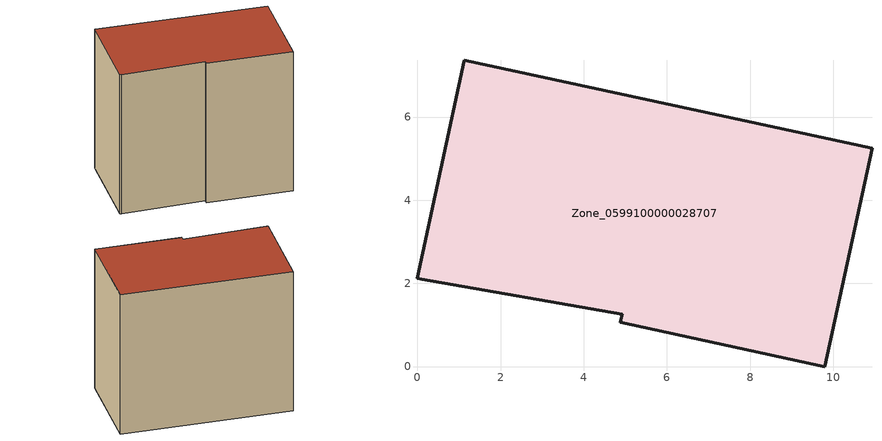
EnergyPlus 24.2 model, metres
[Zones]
Zone_0599100000028707
 floor ground (C_G): 4.88,1.06 4.92,1.25 0.11,2.1 0,2.12 1.13,7.36 10.93,5.25 9.8,0 z0
 wall outside (C_F): 1.13,7.36 0,2.12 0.11,2.1 4.92,1.25 4.88,1.06 9.8,0 10.93,5.25 1.13,7.36 z0:8.96
 roof outside (C_R): 4.92,1.25 4.88,1.06 9.8,0 10.93,5.25 1.13,7.36 0,2.12 0.11,2.1 z8.96
[BUILDING]
Pand.0599100000028707: North Axis=0; Terrain=City; Loads Convergence Tolerance Value=0.04; Temperature Convergence Tolerance Value=0.4; Solar Distribution=FullExterior; Maximum Number of Warmup Days=25; Minimum Number of Warmup Days=1
[Site:Location]
Rotterdam.The.Hague.AP_ZH_NLD Design_Conditions: Latitude=51.96; Longitude=4.45; Time Zone=1; Elevation=-4.5
[SITE:GROUNDTEMPERATURE:BUILDINGSURFACE]
18, 18, 18, 18, 18, 18, 18, 18, 18, 18, 18, 18
[MATERIAL] Thermal Absorptance=0.9; Solar Absorptance=0.7; Visible Absorptance=0.7
Name | Roughness | Thickness | Conductivity | Density | Specific Heat
G.TC.1975-1991 | MediumSmooth | 0.15 | 0.288461 | 540 | 1210
F.TC.1975-1991 | Rough | 0.3 | 0.230769 | 1920 | 840
R.TC.1975-1991 | MediumRough | 0.2 | 0.153846 | 1500 | 1000
[CONSTRUCTION]
C_G: G.TC.1975-1991
C_F: F.TC.1975-1991
C_R: R.TC.1975-1991
[ZONE]
Zone_0599100000028707: Type=1; Multiplier=1; Ceiling Height=Autocalculate; Volume=Autocalculate; Floor Area=autocalculate; Part of Total Floor Area=Yes
[ZONEINFILTRATION:DESIGNFLOWRATE]
Infil_Zone_0599100000028707: Zone or ZoneList or Space or SpaceList=Zone_0599100000028707; Schedule=AlwaysOn; Design Flow Rate Calculation Method=Flow/Area; Flow Rate per Floor Area=0.003; Constant Term Coefficient=1; Temperature Term Coefficient=0; Velocity Term Coefficient=0; Velocity Squared Term Coefficient=0
[HVACTEMPLATE:ZONE:IDEALLOADSAIRSYSTEM]
Zone_0599100000028707: Maximum Heating Supply Air Temperature=50; Minimum Cooling Supply Air Temperature=13; Maximum Heating Supply Air Humidity Ratio=0.0156; Minimum Cooling Supply Air Humidity Ratio=0.0077; Heating Limit=NoLimit; Cooling Limit=NoLimit; Dehumidification Control Type=ConstantSensibleHeatRatio; Cooling Sensible Heat Ratio=0.7; Dehumidification Setpoint=60; Humidification Control Type=None; Humidification Setpoint=30; Outdoor Air Method=None; Outdoor Air Flow Rate per Person=0.00944; Outdoor Air Flow Rate per Zone Floor Area=0; Outdoor Air Flow Rate per Zone=0; Demand Controlled Ventilation Type=None; Outdoor Air Economizer Type=NoEconomizer; Heat Recovery Type=None; Sensible Heat Recovery Effectiveness=0.7; Latent Heat Recovery Effectiveness=0.65
[ZONECONTROL:THERMOSTAT]
ThermostatControl_Zone_0599100000028707: Zone or ZoneList=Zone_0599100000028707; Control Type Schedule=DualSetpointControlType; Control 1=Thermostat_Zone_0599100000028707; Temperature Difference Between Cutout And Setpoint=0
[THERMOSTATSETPOINT:DUALSETPOINT]
Thermostat_Zone_0599100000028707: Heating Setpoint Temperature Schedule=HeatingSetpoint_Zone_0599100000028707; Cooling Setpoint Temperature Schedule=CoolingSetpoint_Zone_0599100000028707
[SCHEDULE:COMPACT]
HeatingSetpoint_Zone_0599100000028707: Through: 12/31, For: AllDays, Until: 24:00, 21
CoolingSetpoint_Zone_0599100000028707: Through: 12/31, For: AllDays, Until: 24:00, 24
DualSetpointControlType: Through: 12/31, For: AllDays, Until: 24:00, 4
AlwaysOn: Through: 12/31, For: AllDays, Until: 24:00, 1
